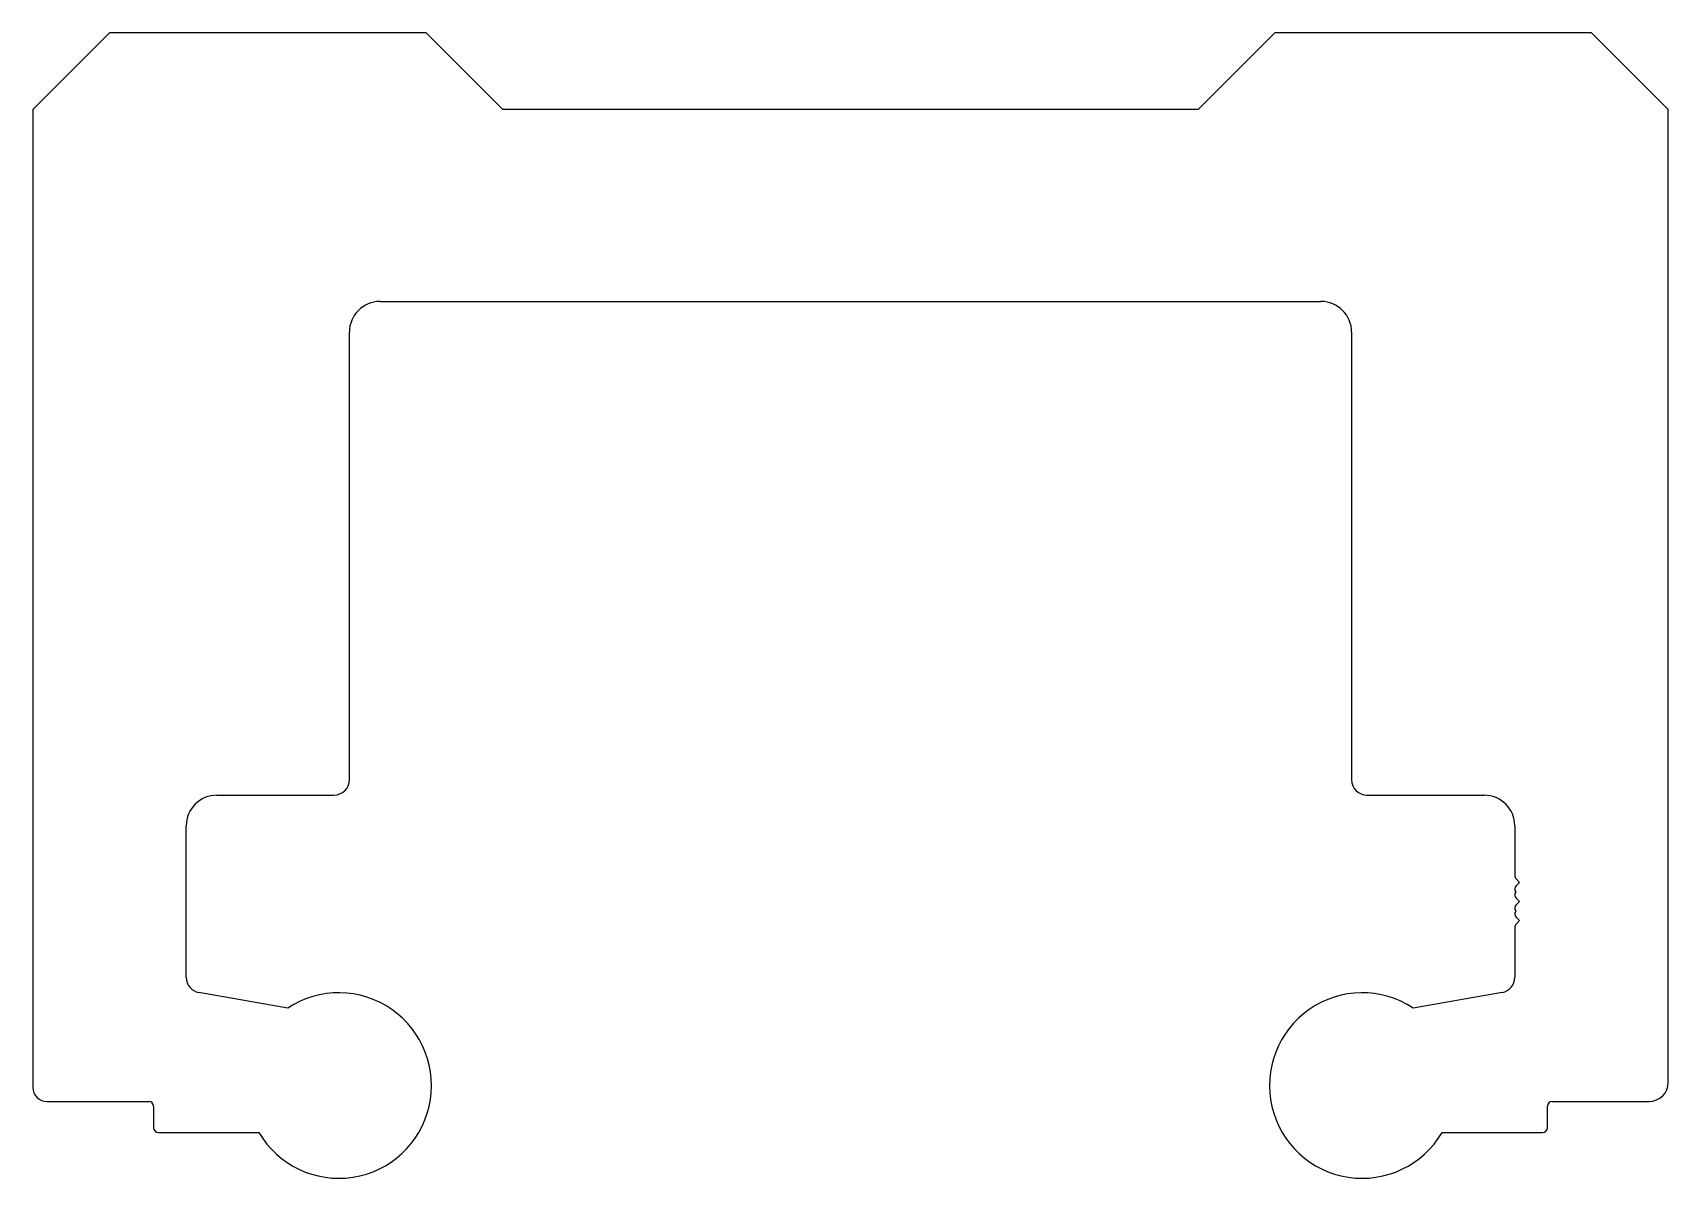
# Model space of a CAD drawing. Extents: x -43.4 to 42, y 4.3 to 64.1.
import ezdxf

# ---------------------------------------------------------------- set-up
doc = ezdxf.new("R2010")
doc.units = 0
doc.layers.get('0').update_dxf_attribs({"linetype": 'CONTINUOUS'})

msp = doc.modelspace()

# ---------------------------------------------------------------- linework, layer by layer
for p, q in [((-39.386, 64.106), (-43.391, 60.101)), ((-22.864, 64.106), (-39.386, 64.106)), ((-18.858, 60.101), (-22.864, 64.106)), ((21.426, 64.106), (17.421, 60.101)), ((37.948, 64.106), (21.426, 64.106)), ((41.953, 60.101), (37.948, 64.106)), ((-43.391, 60.101), (-43.391, 9.104)), ((17.421, 60.101), (-18.858, 60.101)), ((41.953, 9.355), (41.953, 60.101)), ((-25.267, 50.088), (23.829, 50.088)), ((-26.869, 25.134), (-26.869, 48.486)), ((25.431, 48.486), (25.431, 25.134)), ((-33.778, 24.332), (-27.67, 24.332)), ((26.232, 24.332), (32.34, 24.332)), ((-35.38, 14.831), (-35.38, 22.73)), ((33.943, 22.73), (33.943, 20.14)), ((34.016, 19.963), (34.193, 19.786)), ((34.193, 19.786), (34.016, 19.61)), ((34.016, 18.963), (34.193, 18.786)), ((34.193, 18.786), (34.016, 18.61)), ((34.016, 17.963), (34.193, 17.787)), ((33.943, 17.433), (33.943, 14.831)), ((34.193, 17.787), (34.016, 17.61)), ((-30.082, 13.225), (-34.718, 14.042)), ((33.281, 14.042), (28.644, 13.225)), ((-42.64, 8.353), (-37.333, 8.353)), ((-37.083, 8.103), (-37.083, 6.983)), ((35.645, 6.983), (35.645, 8.103)), ((35.895, 8.353), (40.952, 8.353)), ((-36.832, 6.732), (-31.589, 6.732)), ((30.151, 6.732), (35.395, 6.732))]:
    msp.add_line(p, q)
for centre, radius, start, end in [((-25.267, 48.486), 1.602, 90, 180), ((23.829, 48.486), 1.602, 0, 90), ((-27.67, 25.134), 0.801, 270, 360), ((26.232, 25.134), 0.801, 180, 269.99999), ((-33.778, 22.73), 1.602, 90, 180), ((32.34, 22.73), 1.602, 0, 89.99999), ((34.193, 20.14), 0.25, 180, 225), ((34.193, 19.433), 0.25, 135, 215.85857), ((34.193, 19.14), 0.25, 144.14143, 225), ((34.193, 18.433), 0.25, 135, 215.85857), ((34.193, 18.14), 0.25, 144.14143, 225), ((34.193, 17.433), 0.25, 135, 180), ((-34.579, 14.831), 0.801, 180, 259.99835), ((33.141, 14.831), 0.801, 280.00165, 360), ((-27.42, 9.186), 4.838, 210.47314, 123.39185), ((25.982, 9.186), 4.838, 56.60815, 329.52686), ((-42.64, 9.104), 0.751, 180, 269.99811), ((40.952, 9.355), 1.001, 270.00189, 359.99996), ((-37.333, 8.103), 0.25, 360, 89.99811), ((35.895, 8.103), 0.25, 90.00189, 180), ((-36.832, 6.983), 0.25, 180, 270), ((35.395, 6.983), 0.25, 270, 360)]:
    msp.add_arc(centre, radius, start, end)

doc.saveas('drawing.dxf')
